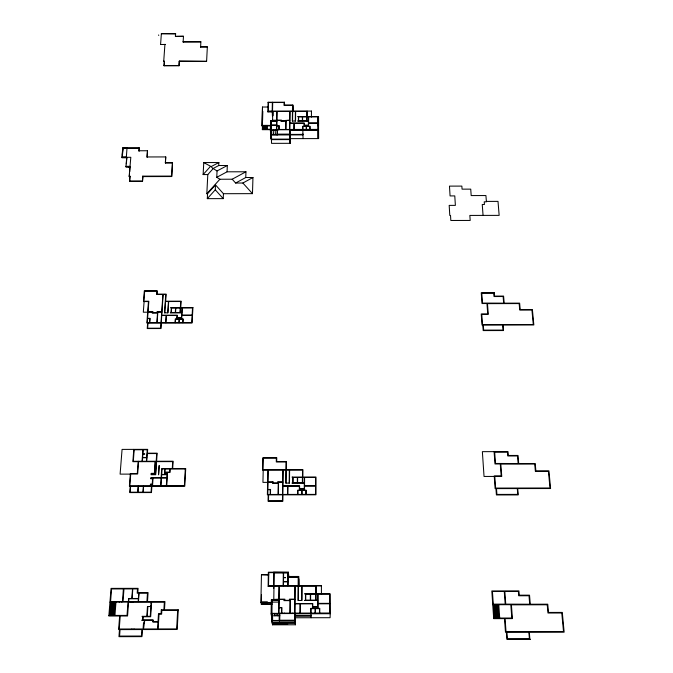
<?xml version="1.0" encoding="UTF-8"?>
<svg xmlns="http://www.w3.org/2000/svg" width="673" height="673" viewBox="0 0 673 673"><rect width="100%" height="100%" fill="white"/><g stroke="black" fill="none" stroke-linecap="round" stroke-linejoin="round"><path stroke-width="1.01" d="M315.107 613.069L315.107 608.653L311.027 608.661L311.019 613.078M315.401 613.069L315.401 608.653L319.482 608.644L319.49 613.061M316.209 585.493L316.209 593.746L330.123 593.721L330.216 613.717L295.119 613.776L295.06 620.876L271.867 620.91L271.985 613.818L271.11 613.818L271.362 599.601L278.757 599.879L273.751 599.643M311.439 117.068L311.448 111.079L292.814 111.112L292.831 111.609L292.881 105.072L284.418 105.089M310.724 613.078L310.733 608.367L312.482 608.367L312.491 603.816L300.419 603.841L300.36 613.095M310.951 613.162L311.094 617.738M311.035 615.391L311.035 615.972L295.312 616.005M307.199 111.087L307.174 116.58L318.522 116.564L318.565 125.548M305.879 494.411L305.895 490.449L302.059 490.449L302.034 494.411M306.148 494.411L306.165 490.18L304.524 490.188L304.541 486.108L315.553 486.083M309.79 129.418L309.799 126.482L306.476 126.49L306.459 129.426M310.026 129.418L310.043 126.288L308.613 126.288L308.629 123.268L318.178 123.252M301.756 494.419L301.782 490.457L297.946 490.457L297.912 494.419M301.672 600.476L301.756 585.947L295.186 585.956M306.223 129.426L306.24 126.49L302.909 126.499L302.892 129.426M297.643 494.419L297.676 490.196L299.317 490.196L299.35 486.116L287.994 486.133L287.901 494.436M298.332 600.476L298.433 585.947M287.918 572.874L283.611 572.883L283.552 577.392L285.562 577.67L283.543 577.678L283.493 581.548L287.817 581.548L287.893 572.614L273.945 572.639L273.734 585.569L321.408 585.737L298.602 585.771L298.644 576.458L288.28 576.483L288.33 572.185L268.35 572.218L268.132 586.259L273.978 585.998L273.785 599.887M298.787 586.175L298.812 578.915M298.93 586.099L298.644 576.458M302.657 129.426L302.673 126.305L304.103 126.297L304.12 123.277L294.269 123.294L294.21 129.443L318.178 129.401L318.169 116.85L308.655 116.866L308.629 122.982L318.178 122.966M302.943 134.003L302.959 134.894L290.13 134.911M299.922 613.095L299.981 603.841L295.035 603.849L294.951 613.103L329.778 613.044L329.686 594.158L318.018 594.183L318.026 603.37L329.736 603.345M292.763 613.549L292.763 613.111M294.623 620.43L294.656 613.549L279.833 613.574L279.741 620.228L294.597 620.203M295.186 585.527L295.035 603.555L312.785 603.521L312.777 606.752L317.732 606.743L317.732 600.442L304.583 600.467L305.449 600.173L305.483 594.057L304.608 593.771L315.772 593.746L315.772 585.931L302.051 585.947L301.967 600.476L298.038 600.476L298.215 576.896L287.842 576.912M271.867 620.91L272.523 624.822L295.413 624.78L295.094 613.549L330.224 613.482L330.106 617.705L295.472 617.764L295.094 613.549M295.413 624.78L295.472 617.764M295.523 613.717L295.514 615.324L295.338 613.339M293.033 111.836L293.049 109.825M289.188 483.113L289.34 470.074L283.156 470.082M298.661 576.719L288.305 576.736L288.355 572.445L273.524 572.21L273.642 588.395L273.65 587.823M288.566 577.493L288.566 574.666M295.304 121.056L295.405 111.398L292.688 111.398L292.578 121.064M290.568 613.557L290.576 613.111M289.726 137.048L289.76 134.415M289.92 129.746L290.282 138.638L318.573 138.588L318.531 129.696L289.92 129.746L289.878 142.928L289.777 134.92M286.05 483.121L286.21 470.074M276.973 121.098L270.941 121.106L271.539 143.349L290.223 143.315L290.282 138.638M284.578 613.566L284.586 613.12M286.353 469.687L286.454 461.552L276.704 461.569L276.763 457.707L262.84 457.733L262.563 470.124L267.862 470.116L267.374 494.874L268.199 494.874L268.073 501.242L282.862 501.217L282.954 494.848L315.965 494.79L315.974 477.048L302.884 477.073L302.926 469.661L262.983 469.729L263.236 458.12L276.351 458.094L276.292 461.956L286.042 461.939L285.773 483.121L289.466 483.113L289.609 470.074L302.522 470.048L302.48 477.073L291.981 477.09L292.797 477.35L292.747 482.844L291.922 483.105L304.289 483.088L304.255 488.733L299.603 488.741L299.62 485.847L282.938 485.881L283.156 469.695M287.489 494.436L287.581 486.133L282.929 486.142L282.82 494.445L315.553 494.394L315.561 477.443L304.591 477.46L304.549 485.713L315.553 485.696M292.477 111.609L292.545 105.854L292.696 110.111M279.396 613.574L279.329 620.901L279.396 613.574L278.521 613.574L278.925 585.99L268.132 586.259M282.391 613.566L282.399 613.128M274.618 613.372L274.921 615.803L274.929 615.358M284.435 105.577L284.46 102.22L268.132 102.246L267.955 111.937L272.758 111.928L272.725 111.432L272.565 121.005L276.62 120.997L276.595 120.509L272.54 120.517M276.956 613.364L277.242 615.795L277.251 615.358M278.757 600.022L271.791 600.038L271.48 616.047L272.346 616.039L271.985 613.818M272.641 617.806L271.774 617.806L271.808 615.736M271.917 613.322L271.791 600.038M279.43 613.801L272.422 613.818L272.313 620.464L279.329 620.456M272.523 624.822L272.557 622.819M272.666 620.523L272.422 613.818M273.331 586.25L273.331 585.821M275.148 129.965L275.392 134.146M266.432 603.757L266.466 601.729M267.29 603.757L267.332 601.729M267.955 111.937L267.921 111.44L276.771 111.432L276.443 130.251L276.418 129.771L277.133 129.763L277.074 134.962L277.04 134.474L289.861 134.457L290.223 143.315M271.396 134.945L271.295 139.639L290.071 139.605L290.113 134.415L302.943 134.39M272.17 111.44L272.363 102.237L272.397 102.742M262.134 603.765L262.176 601.738M272.548 111.886L272.464 116.168L272.17 111.146L268.283 111.154L268.485 102.532L272.355 102.532M272.557 111.541L272.817 115.882L272.901 112.012M262.992 603.765L263.034 601.738M273.238 129.965L273.499 134.146M263.85 603.765L263.892 601.738M264.708 603.765L264.75 601.738M265.574 603.765L265.608 601.729M271.64 138.672L270.933 138.672L270.378 130.268L270.588 120.82L276.628 120.803M263.21 470.124L262.941 482.373L267.618 482.364M270.941 121.106L270.655 134.449L271.362 134.449M268.594 107.015L262.495 107.024L262.016 125.43L270.849 125.414L270.689 134.953L289.878 134.937M260.905 602.512L271.715 602.495L260.905 602.512L261.452 574.708L268.695 574.7M271.269 129.763L271.354 125.918L271.471 127.794M261.469 594.638L261.259 604.346L272.01 604.329M277.991 130.251L271.455 130.268L271.261 139.134L290.055 139.101M264.455 129.3L264.556 125.38M265.162 129.3L265.255 125.38M265.869 129.3L265.961 125.371M266.567 129.3L266.659 125.371M267.274 129.292L267.358 125.371M270.882 125.918L262.058 125.935L262.495 107.024M262.453 125.38L262.344 129.687L271.126 129.67M262.579 120.475L262.815 111.348M263.05 129.3L263.151 125.38M263.757 129.3L263.858 125.38M223.436 193.706L223.226 198.628L207.309 198.653L207.553 193.731L215.503 184.907L223.436 193.706L252.476 193.647L252.955 177.504L245.763 177.512L235.634 183.031L232.193 179.22L219.886 179.245L216.765 177.31L217.051 170.95L227.323 165.516L227.062 171.808L216.765 177.31M245.763 177.512L245.948 171.783L227.062 171.808M203.759 162.572L211.154 166.593L212.946 168.578L218.742 165.524L218.876 162.546L203.759 162.572L203.128 174.568L207.797 174.559L213.19 168.578L217.051 170.95M207.309 198.653L215.276 189.811L215.503 184.907M207.553 193.731L206.83 193.731L207.797 174.559M206.603 61.352L179.279 61.184L206.603 61.352L207.343 46.874L200.579 46.883L207.343 46.874M182.728 322.636L182.93 319.204L179.355 319.204L179.153 322.645M182.989 322.636L183.199 318.968L181.668 318.977L181.878 315.435L192.125 315.418M200.613 47.102L200.865 41.819L183.106 41.852L200.865 41.819M178.9 322.645L179.102 319.204L175.527 319.212L175.317 322.645M175.064 322.645L175.291 318.985L176.822 318.985L177.033 315.444L166.467 315.46L165.995 322.661M167.712 312.844L168.443 301.529L165.533 301.529L164.792 312.852M155.152 461.644L154.378 473.355L151.181 473.363L151.089 474.726L155.715 474.717L156.573 461.644L172.692 461.611L172.28 468.593L161.688 468.61L161.108 477.712L150.887 477.729L150.819 478.772L152.594 478.772L152.233 484.131L150.458 484.139L150.34 485.847L129.83 485.881L130.73 473.985L137.671 473.969L138.588 461.291M155.421 461.644L154.639 473.615L151.433 473.624L151.391 474.339L155.471 474.33L156.304 461.644L138.562 461.67M183.14 42.071L183.468 36.275L175.401 36.292L175.586 33.65L161.36 33.675L160.586 44.502L164.978 44.494L160.586 44.502M165.608 322.661L166.08 315.46L161.747 315.469L161.268 322.67L191.738 322.619L192.528 307.923L182.316 307.94L181.895 315.099L192.142 315.073M147.892 606.533L147.252 616.317L150.272 616.308L151.173 602.2L128.56 602.234L127.559 615.988L120.215 615.997L119.239 629.011L143.105 628.969L143.509 622.887L144.157 622.887L144.333 620.254L141.734 620.262L142.617 619.968L142.836 616.762L141.995 616.325L146.823 616.317L147.454 606.533L150.903 606.524M171.59 176.082L142.785 176.133L142.895 176.595L171.682 176.545L172.49 162.572L165.348 162.58L165.751 156.927L146.992 156.96L147.48 150.752L138.958 150.76L139.202 147.816L122.764 147.841L121.914 157.305L122.032 157.768L126.869 157.76L126.339 163.791M164.077 65.777L164.397 61.428L163.674 61.218L164.355 61.209L164.077 65.777L179.026 65.752L179.279 61.184M171.682 176.545L172.49 162.572M179.026 65.752L179.321 61.403M134.02 629.575L134.062 628.986M183.468 36.275L175.434 36.51L175.586 33.65M142.011 461.67L142.928 449.749L134.171 449.766L133.313 461.299L142.112 461.283M132.993 602.226L133.035 601.654M131.849 629.575L131.891 628.986M172.582 163.034L165.449 163.051L165.751 156.927M130.848 602.234L130.89 601.654M163.716 61.428L164.935 44.275M119.264 602.108L119.306 601.536M144.106 301.571L143.307 312.205L147.665 312.196M121.838 602.108L121.88 601.527M133.792 449.379L132.875 461.686L138.158 461.678L137.292 473.582L130.352 473.59L129.393 486.276L130.209 486.276L129.738 492.594L151.467 492.56L151.888 486.234L184.789 486.175L185.723 468.568L172.683 468.585L173.121 461.224L156.599 461.257L157.129 453.173L147.412 453.19L147.673 449.354L122.074 449.404L120.105 474.129L130.31 474.112M113.215 615.433L114.25 602.116M114.073 615.425L115.108 602.116M114.94 615.425L115.966 602.116M109.758 615.433L110.818 602.125M110.624 615.433L111.676 602.125M147.101 157.432L147.48 150.752M111.482 615.433L112.534 602.125M112.349 615.433L113.392 602.116M121.914 157.305L130.814 157.289L129.182 176.158L129.906 176.149L129.603 181.458L142.508 181.432L142.785 176.133M142.508 181.432L142.895 176.595M139.202 147.816L139.067 151.232L138.958 150.76M129.603 181.458L130.024 176.612L129.309 176.612L129.553 173.76M129.712 171.859L130.032 166.332L125.952 166.34L126.044 167.106L130.125 167.097L130.007 166.626L125.927 166.635L126.751 157.297L126.869 157.76M122.293 154.933L122.806 149.263M203.128 174.568L210.312 166.593M206.83 193.731L219.886 179.245M235.634 183.031L242.877 183.022L252.955 177.504M232.193 179.22L245.948 171.783M211.154 166.593L218.876 162.546M175.619 33.869L161.36 33.675M164.035 65.559L178.993 65.533M276.864 125.018L270.857 125.027L270.588 120.82M271.211 125.321L277.217 125.313M262.352 129.3L271.135 129.292M276.452 129.965L270.748 129.973L270.882 132.059M292.822 129.931L297.491 129.923M297.853 129.923L302.488 129.914M270.378 130.268L271.093 130.268L271.556 137.797M289.937 130.234L318.539 130.183M277.276 134.432L271.724 134.449L271.455 130.268M291.022 134.524L302.488 134.507M271.354 134.676L277.907 134.667M126.995 148.136L123.092 148.136L122.293 157.002L126.213 157.002L126.305 157.768L127.02 147.841L127.121 148.607M139.311 148.287L122.89 148.321L122.764 147.841M218.742 165.524L227.323 165.516M129.485 180.995L142.39 180.978M486.377 201.404L498.003 201.378L499.156 215.377L469.838 215.427L470.191 220.441L450.826 220.475L450.523 215.461L449.791 215.461L449.185 205.383L455.377 205.374L454.78 195.91L450.069 195.919L449.471 186.118L461.863 186.101L462.065 189.147L470.738 189.138L471.184 195.574L485.923 195.549L486.411 201.816L484.224 201.816L484.434 204.499L482.247 204.499L483.063 215.402M161.722 474.448L164.448 474.448L164.792 468.862L162.075 468.862L161.52 477.712L166.837 477.695M161.705 474.709L167.022 474.701L166.34 485.813L161.007 485.822L161.503 477.973L166.82 477.956M494.26 476.434L484.038 476.45L482.364 451.667L507.997 451.617L508.292 455.461L518.025 455.444L518.69 463.546L535.22 463.512L535.876 470.89L548.932 470.873L550.59 488.522L517.722 488.573L518.218 494.916L496.405 494.949L495.951 488.615L495.126 488.615L494.218 475.912L501.166 475.895L500.275 463.966L494.992 463.975L494.1 451.642M273.516 572.639L268.771 572.647L268.527 585.577L273.297 585.569M268.737 574.969L261.452 574.708M298.232 577.148L288.153 577.165L288.061 585.796L298.164 585.771M109.96 602.125L127.996 602.091L127.029 615.408L108.891 615.433M272.111 602.099L279.472 602.091M151.097 603.496L151.526 603.496M261.275 603.774L272.018 603.748M329.736 603.79L318.026 603.807L318.026 608.35L319.776 608.35L319.776 613.061M492.762 604.724L510.815 604.691L511.817 618.033L493.662 618.066M150.962 605.515L151.391 605.515M271.556 613.372L278.563 613.364M271.438 615.803L272.313 615.803L272.186 622.861L295.237 622.819M272.742 615.803L279.85 615.787M311.027 615.736L295.296 615.761L295.254 623.055L272.229 623.089M279.295 620.674L295.035 620.649M272.632 622.416L280.624 622.399M280.919 622.399L286.151 622.39M286.446 622.39L294.799 622.374M273.103 624.233L287.691 624.208M530.543 639.308L506.862 639.35L506.357 632.258L505.482 632.258L504.506 618.63L493.696 618.647L491.828 590.944L518.917 590.902L519.253 595.184L529.533 595.168L530.274 604.228L547.763 604.194L548.495 612.438L562.292 612.413L564.151 632.157L529.315 632.216L529.887 639.308M242.877 183.022L252.476 193.647M215.276 189.811L223.226 198.628M129.182 176.158L129.309 176.612M129.906 176.149L130.024 176.612M128.812 166.635L128.93 167.097M165.348 162.58L165.449 163.051M158.635 34.954L158.727 35.467M271.11 613.818L271.774 617.806M273.793 599.45L278.731 599.197L278.521 613.574M273.339 585.67L273.549 587.1M288.33 572.185L288.784 576.904M262.016 125.43L262.058 125.935M498.777 604.716L499.711 618.05M497.919 604.716L498.844 618.058M497.061 604.716L497.978 618.058M496.194 604.716L497.12 618.058M495.336 604.716L496.253 618.058M494.478 604.716L495.387 618.058M493.62 604.724L494.52 618.058M268.132 102.246L268.165 102.742M272.565 121.005L272.54 120.223L276.603 120.223L276.628 120.711M275.4 120.509L275.434 121.005M277.133 129.763L277.158 130.251M284.46 102.22L284.603 105.282M292.881 105.072L293.066 110.338M303.043 138.621L302.842 129.813L318.06 129.788L318.102 138.201L318.051 117.439L318.093 125.935M311.448 111.079L311.448 111.575M321.425 593.737L321.408 585.485M318.522 116.564L318.573 138.588M315.696 594.183L315.696 600.156L310.606 600.165L310.623 594.192L315.696 594.183M315.99 594.183L315.99 600.156L317.732 600.156L317.732 594.183L315.99 594.183M310.337 594.192L310.32 600.165L305.744 600.173L305.769 594.2L310.337 594.192M312.777 607.038L312.777 608.367L317.732 608.35L317.732 607.029L312.777 607.038M306.997 116.875L306.972 120.846L308.394 120.846L308.411 116.866L306.997 116.875M308.377 125.414L308.377 126.288L304.339 126.297L304.339 125.422L308.377 125.414M308.394 121.039L308.377 125.22L304.347 125.228L304.356 123.083L289.886 123.109L290.038 111.398L292.452 111.398L292.343 121.064L295.54 121.056L295.64 111.398L306.846 111.373L306.821 116.58L297.718 116.597L298.425 116.791L298.383 120.862L297.676 121.056L308.394 121.039M302.404 477.468L302.379 482.827L297.592 482.835L297.634 477.477L302.404 477.468M302.682 477.468L302.648 482.827L304.289 482.827L304.314 477.46L302.682 477.468M304.255 489.002L304.246 490.188L299.594 490.196L299.603 489.01L304.255 489.002M306.762 116.875L306.737 120.846L302.589 120.854L302.623 116.883L306.762 116.875M297.365 477.477L297.323 482.835L293.016 482.844L293.066 477.485L297.365 477.477M302.379 116.883L302.354 120.854L298.627 120.862L298.661 116.892L302.379 116.883M294.782 599.458L294.665 613.103L290.206 613.111L290.349 599.458L294.782 599.458M294.892 585.956L294.782 599.163L289.407 599.172L289.398 600.341L284.889 600.35L284.906 599.18L279.169 599.189L279.362 585.99L294.892 585.956M287.817 581.834L287.775 585.796L283.442 585.804L283.493 581.842L287.817 581.834M293.916 123.294L293.849 129.443L289.802 129.452L289.886 123.302L293.916 123.294M289.693 599.466L290.046 600.341L289.693 599.466M290.046 600.627L289.92 613.111L281.81 613.128L281.886 607.526L279.043 607.534L279.16 599.483L283.956 599.475L283.939 600.644L290.046 600.627M289.567 129.746L289.508 134.163L277.402 134.179L277.486 129.763L289.567 129.746M289.684 120.383L289.567 129.452L285.941 129.46L286.075 120.391L289.684 120.383M289.802 111.398L289.684 120.189L281.617 120.98L281.634 120.206L276.956 120.215L277.125 111.424L289.802 111.398M284.25 599.475L284.603 600.35L284.25 599.475M292.528 105.358L292.461 111.112L272.531 111.146L272.708 102.523L284.099 102.506L284.056 105.375L292.528 105.358M285.823 121.165L285.705 129.46L279.102 129.468L279.169 125.75L276.847 125.758L276.948 120.408L280.86 120.4L280.843 121.174L285.823 121.165M285.832 120.391L285.529 120.972L285.832 120.391M279.043 607.828L278.967 613.128L281.516 613.128L281.592 607.82L279.043 607.828M282.542 494.848L282.458 500.813L268.493 500.838L268.611 494.874L282.542 494.848M282.71 482.196L282.542 494.445L278.361 494.453L278.546 482.205L282.71 482.196M282.879 470.082L282.719 481.935L277.663 481.944L277.646 482.995L273.415 483.004L273.431 481.952L268.039 481.961L268.275 470.107L282.879 470.082M283.325 572.883L283.148 585.804L273.768 585.821L273.987 572.9L283.325 572.883M277.932 482.205L278.26 482.995L277.932 482.205M278.26 483.256L278.084 494.453L270.47 494.47L270.563 489.448L267.888 489.448L268.031 482.221L272.54 482.213L272.523 483.264L278.26 483.256M278.925 125.944L278.858 129.468L276.78 129.477L276.847 125.952L278.925 125.944M272.817 482.213L273.137 483.004L272.817 482.213M281.095 120.4L281.381 120.98L281.095 120.4M270.285 489.708L270.193 494.47L267.795 494.478L267.888 489.717L270.285 489.708M192.932 307.586L192.099 322.964L161.369 323.015L160.998 328.533L147.236 328.559L147.631 323.04L146.865 323.04L148.447 301.563L143.509 301.571L144.316 290.82L157.297 290.795L157.061 294.143L166.147 294.135L165.684 301.201L181.13 301.168L180.743 307.603L192.932 307.586M177.655 610.386L176.663 628.91L158.147 628.944L159.038 614.188L161.629 614.18L161.857 610.411L177.655 610.386M185.294 468.955L184.394 485.788L166.753 485.813L167.56 472.488L170.008 472.488L170.219 468.98L185.294 468.955M178.252 609.805L177.209 629.499L142.415 629.558L141.944 636.633L118.953 636.675L119.483 629.6L118.616 629.6L119.643 615.997L108.849 616.022L111.053 588.379L138.108 588.337L137.814 592.61L148.077 592.593L147.488 601.628L164.952 601.595L164.473 609.822L178.252 609.805M161.31 609.831L161.091 613.599L158.5 613.608L158.012 621.692L153.108 621.701L153.217 619.951L142.912 619.968L143.122 616.762L150.676 616.746L151.602 602.2L164.347 602.175L163.901 609.831L161.31 609.831M169.815 468.98L169.621 472.093L164.868 472.101L165.053 468.988L169.815 468.98M180.28 307.948L180.002 312.592L175.552 312.6L175.838 307.956L180.28 307.948M180.726 301.512L180.356 307.721L170.58 307.738L171.329 307.956L171.035 312.609L170.261 312.836L181.769 312.819L181.483 317.715L177.15 317.723L177.302 315.216L161.764 315.242L163.16 294.471L165.751 294.463L164.532 312.852L167.972 312.844L168.696 301.529L180.726 301.512M180.532 307.948L180.263 312.592L181.786 312.592L182.055 307.94L180.532 307.948M181.474 317.95L181.416 318.977L177.075 318.985L177.134 317.95L181.474 317.95M175.586 307.956L175.3 312.6L171.295 312.609L171.581 307.956L175.586 307.956M157.987 621.987L157.566 628.944L143.534 628.969L144.762 620.254L152.906 620.237L152.796 621.995L157.987 621.987M167.114 473.136L167.039 474.44L164.717 474.448L164.801 473.144L167.114 473.136M167.156 472.488L164.818 472.883L167.156 472.488M161.099 477.973L160.603 485.83L152.535 485.839L153.049 477.981L161.099 477.973M159.156 465.64L158.576 474.717L159.156 465.64M152.216 484.4L152.123 485.839L150.617 485.847L150.718 484.4L152.216 484.4M152.645 477.981L152.611 478.503L151.105 478.511L151.147 477.99L152.645 477.981M147.471 593.165L146.916 601.628L138.47 601.645L139.059 593.182L147.471 593.165M156.7 453.552L156.195 461.257L146.714 461.274L147.244 453.568L156.7 453.552M160.99 323.015L160.637 328.188L147.639 328.214L148.018 323.04L160.99 323.015M161.722 312.053L161.015 322.67L157.112 322.678L157.844 312.062L161.722 312.053M162.908 294.471L161.739 311.826L157.036 311.835L156.969 312.743L153.032 312.752L153.091 311.843L148.068 311.851L148.851 301.226L143.913 301.235L144.67 291.157L156.893 291.131L156.658 294.48L162.908 294.471M141.978 629.558L141.549 636.044L119.575 636.086L120.063 629.6L141.978 629.558M151.484 486.234L151.089 492.165L143.198 492.173L143.618 486.251L151.484 486.234M137.494 588.9L137.199 593.182L138.773 593.182L138.402 598.482L132.118 598.49L132.8 588.909L137.494 588.9M146.689 457.741L146.445 461.274L142.382 461.283L142.634 457.741L146.689 457.741M147.244 449.741L146.706 457.48L142.651 457.489L142.895 454.031L144.788 454.023L142.912 453.77L143.198 449.749L147.244 449.741M157.272 312.062L157.549 312.743L157.272 312.062M157.532 312.97L156.859 322.678L149.768 322.695L150.079 318.337L147.597 318.337L148.052 312.079L152.249 312.07L152.182 312.979L157.532 312.97M138.386 598.768L138.184 601.645L128.669 601.662L128.88 598.785L138.386 598.768M132.514 588.909L131.832 598.49L128.61 598.499L128.392 601.519L123.024 601.527L123.967 588.925L132.514 588.909M152.502 312.07L152.771 312.752L152.502 312.07M143.341 486.251L142.928 492.173L137.99 492.182L138.419 486.259L143.341 486.251M147.58 318.573L147.278 322.695L149.515 322.695L149.81 318.565L147.58 318.573M138.142 486.259L137.721 492.19L130.175 492.199L130.621 486.276L138.142 486.259M123.395 588.925L122.452 601.527L110.574 601.553L111.575 588.951L123.395 588.925M494.234 292.738L481.245 292.763L482.019 303.54L486.958 303.531L487.732 313.954L481.237 313.963L482.028 325.059L482.793 325.059L483.189 330.586L503.513 330.552L503.068 325.017L533.84 324.966L532.393 309.555L520.195 309.58L519.632 303.136L504.17 303.161L503.597 296.078L494.495 296.095L494.234 292.738M493.772 293.184L481.784 293.209L482.491 303.086L503.665 303.161L503.126 296.524L494.024 296.541L493.772 293.184M519.161 303.582L487.479 303.641L488.278 314.409L481.784 314.417L482.507 324.596L533.285 324.504L531.931 310.009L519.733 310.034L519.161 303.582M502.689 325.017L483.307 325.051L483.668 330.123L503.093 330.09L502.689 325.017M507.492 452.13L494.672 452.155L495.496 463.453L518.143 463.546L517.52 455.958L507.795 455.974L507.492 452.13M534.724 464.034L500.83 464.092L501.755 476.417L494.798 476.425L495.639 488.085L549.992 487.992L548.436 471.386L535.38 471.411L534.724 464.034M517.301 488.581L496.497 488.615L496.918 494.419L517.764 494.386L517.301 488.581M504.27 591.491L492.434 591.517L493.292 604.144L505.187 604.127L504.27 591.491M518.395 591.474L504.843 591.491L505.76 604.127L529.701 604.228L529.012 595.748L518.723 595.765L518.395 591.474M547.242 604.775L511.404 604.834L512.431 618.613L505.087 618.63L506.02 631.669L563.52 631.568L561.778 613.002L547.973 613.019L547.242 604.775M528.877 632.216L506.937 632.258L507.4 638.753L529.399 638.719L528.877 632.216"/></g></svg>
